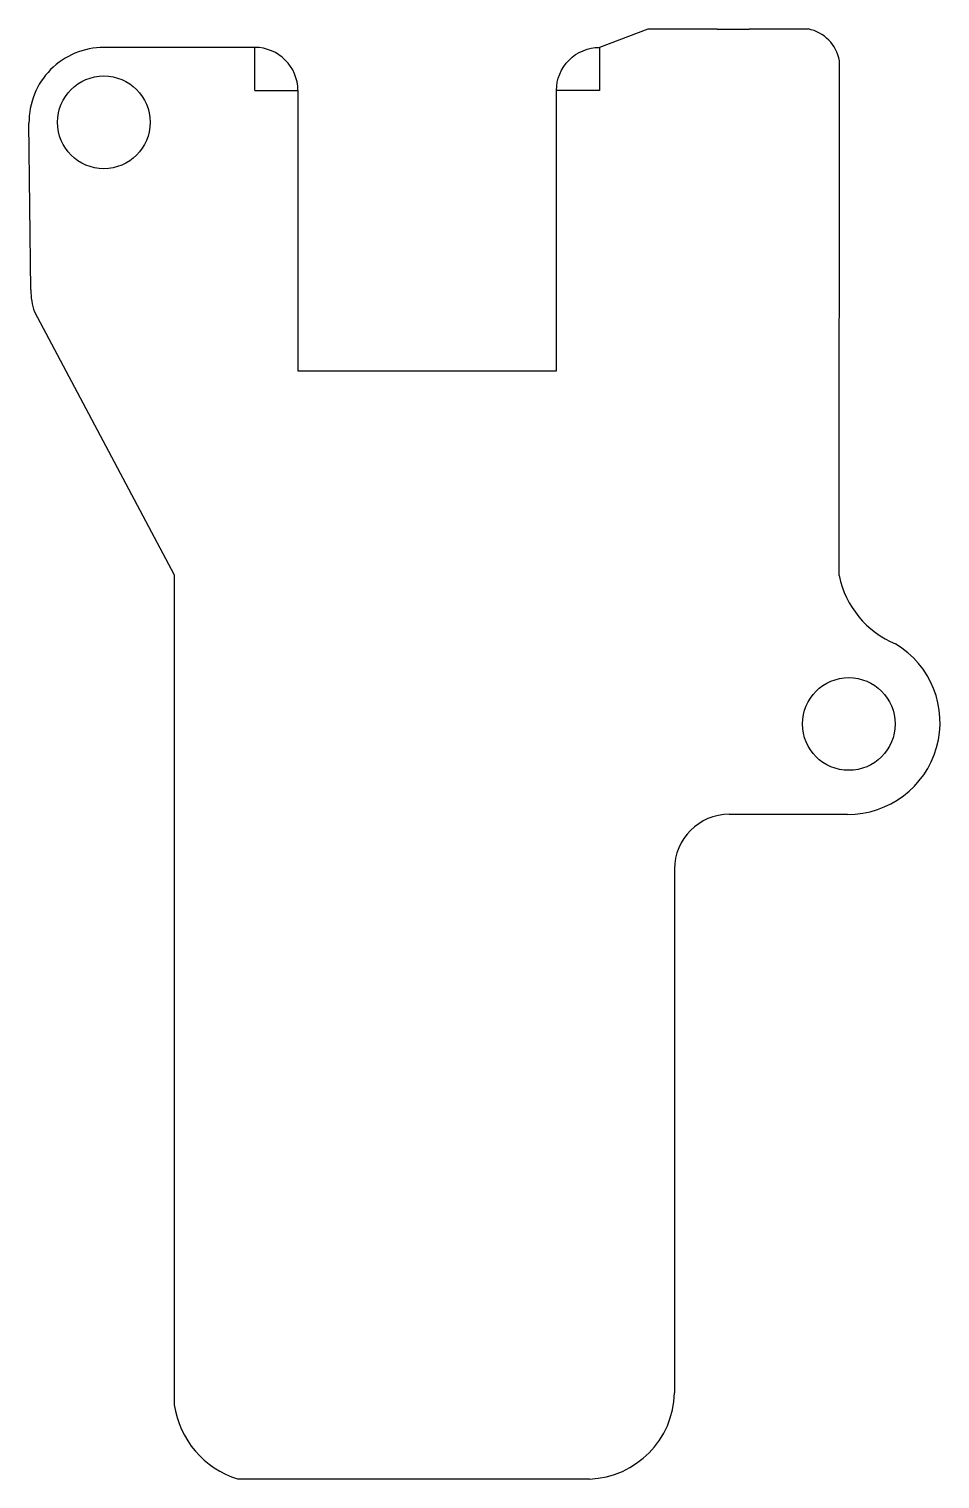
# Model space of a CAD drawing. Header units: millimetres. Extents: x -75.7 to -33.4, y -65 to 2.2.
import ezdxf

# ---------------------------------------------------------------- set-up
doc = ezdxf.new("R2010")
doc.units = ezdxf.units.MM
doc.layers.get('0').update_dxf_attribs({"linetype": 'CONTINUOUS'})

msp = doc.modelspace()

# ---------------------------------------------------------------- linework, layer by layer
for p, q in [((-46.957, 2.228), (-49.2, 1.389)), ((-43.74, 2.235), (-46.957, 2.228)), ((-43.74, 2.235), (-42.261, 2.238)), ((-39.515, 2.243), (-42.261, 2.238)), ((-65.2, 1.389), (-72.208, 1.389)), ((-65.2, -0.611), (-65.2, 1.389)), ((-38.073, -23.108), (-38.066, 0.767)), ((-65.2, -0.611), (-63.2, -0.611)), ((-63.2, -0.611), (-63.2, -13.611)), ((-51.2, -13.611), (-51.2, -0.611)), ((-75.598, -9.858), (-75.682, -2.123)), ((-75.425, -10.873), (-68.945, -23.063)), ((-63.2, -13.611), (-51.2, -13.611)), ((-68.945, -23.063), (-68.945, -61.559)), ((-43.18, -34.176), (-37.69, -34.176)), ((-45.72, -36.716), (-45.72, -61)), ((-66, -65), (-49.665, -65))]:
    msp.add_line(p, q)
msp.add_lwpolyline([(-51.2, -0.611, -0.414214), (-49.2, 1.389), (-49.2, -0.611)], format="xyb", close=True)
for centre in [(-72.208, -2.085), (-37.633, -29.985)]:
    msp.add_circle(centre, 2.15)
for centre, radius, start, end in [((-39.876, 0.44), 1.839, 10.24388, 78.6927), ((-72.208, -2.085), 3.474, 90, 180.61909), ((-65.2, -0.611), 2, 0, 90), ((-72.54, -9.859), 3.058, 179.9837, 199.38023), ((-33.842, -22.269), 4.313, 191.20801, 247.94947), ((-37.658, -29.917), 4.26, -90.43095, 58.96046), ((-43.18, -36.716), 2.54, 90, 180), ((-49.817, -60.905), 4.098, 272.11919, 358.67409), ((-64.708, -60.914), 4.285, 188.65701, 252.45866)]:
    msp.add_arc(centre, radius, start, end)

doc.saveas('drawing.dxf')
